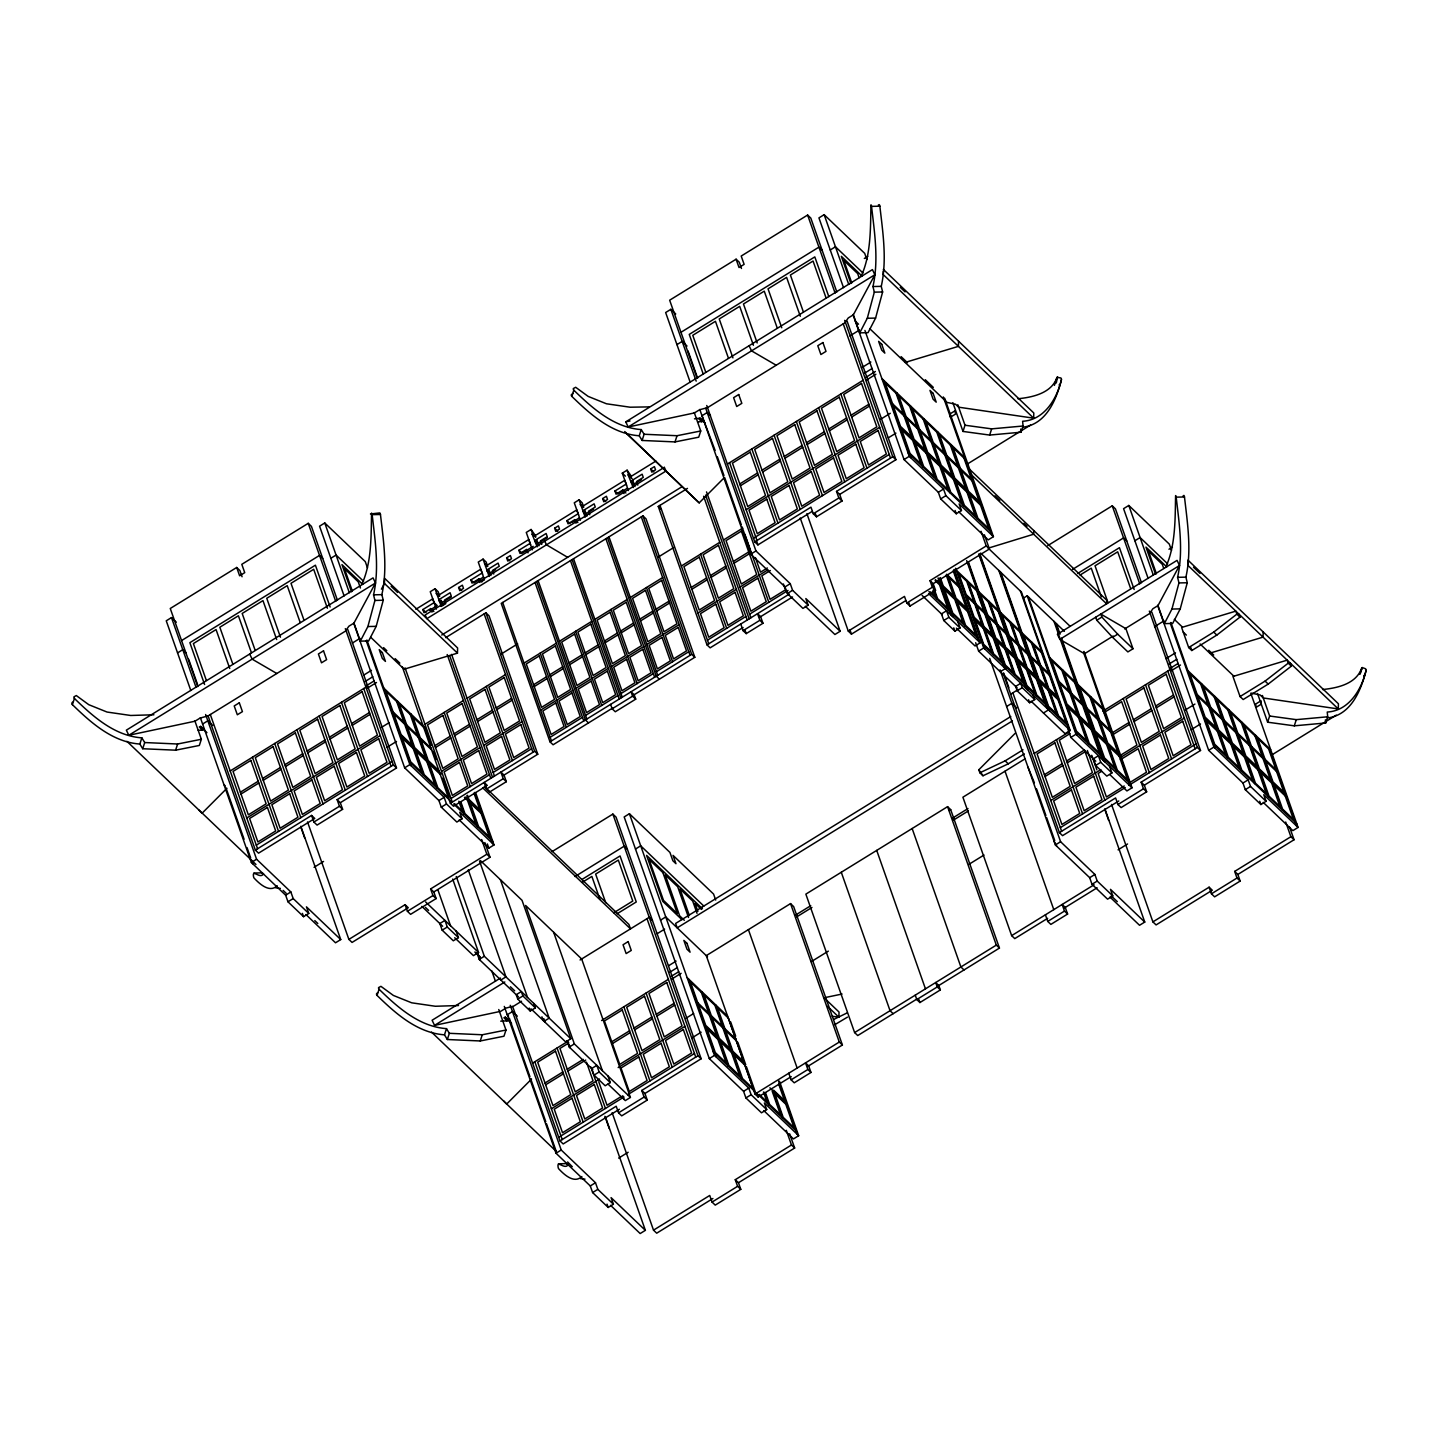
<?xml version="1.0" encoding="UTF-8"?>
<svg xmlns="http://www.w3.org/2000/svg" width="1438" height="1438" viewBox="0 0 1438 1438"><rect width="100%" height="100%" fill="white"/><g stroke="black" fill="none" stroke-linecap="round" stroke-linejoin="round"><path stroke-width="1.5" d="M1033.742 530.532L1033.67 534.217L988.23 548.166L1069.944 626.141M381.394 589.185L384.467 583.469L384.593 578.292L457.608 647.963L457.464 653.14L404.168 669.209L370.878 637.429M832.278 1016.253L838.893 1017.223L839.037 1012.046L824.423 998.116M883.274 271.099L883.184 274.55L1033.652 418.17L1033.796 412.994L883.309 269.373M958.553 341.183L958.427 346.36L905.131 362.43M1263.193 631.947L1263.049 637.124L1209.771 653.194M1338.293 708.952L1338.419 703.775L1187.95 560.137L1187.824 565.314L1338.293 708.952L1263.283 697.969L1260.173 694.985L1251.653 693.17M370.465 513.977L379.866 512.917A3.128 1.061 88.8 0 1 380.459 514.48C383.497 540.94 387.775 568.28 381.861 594.649L383.245 600.239L376.199 626.357L368.631 640.953L360.327 641.132L367.894 626.537L374.923 600.437L373.556 594.829C379.47 568.459 375.192 541.119 372.154 514.66A3.128 1.061 88.8 0 0 371.561 513.096C371.04 534.612 371.903 562.348 361.891 584.205M878.33 205.005L879.265 204.645A3.128 1.061 88.8 0 1 879.858 206.191C882.878 232.668 887.174 259.99 881.26 286.36L882.626 291.968L875.598 318.086L868.031 332.681L859.726 332.861L867.294 318.265L874.322 292.148L872.956 286.539C878.852 260.17 874.574 232.848 871.536 206.371A3.128 1.061 88.8 0 0 870.961 204.825C870.421 226.341 871.302 254.077 861.29 275.916M1182.809 496.29L1183.905 495.409A3.128 1.061 88.8 0 1 1184.481 496.973C1187.518 523.432 1191.796 550.772 1185.901 577.141L1187.267 582.75L1180.239 608.867L1172.671 623.445L1164.349 623.625L1171.934 609.047L1178.962 582.929L1177.596 577.321C1183.492 550.952 1179.214 523.612 1176.176 497.153A3.128 1.061 88.8 0 0 1175.601 495.589C1175.062 517.105 1175.925 544.84 1165.912 566.698M1054.414 385.366L1057.002 377.403L1060.831 377.942A3.128 2.121 18 0 1 1061.46 379.542C1056.445 399.351 1046.666 423.689 1023.694 427.086M1061.46 379.542C1057.02 398.65 1044.348 420.076 1022.616 421.28L1023.065 426.008L1021.052 432.209L989.65 435.067L962.993 431.436L952.873 402.712M1359.629 674.368L1362.253 667.574L1365.471 668.724A3.128 2.121 18 0 1 1366.1 670.324C1361.085 690.114 1351.289 714.47 1328.317 717.868M1366.1 670.324C1361.66 689.431 1348.988 710.857 1327.238 712.044L1327.705 716.789L1325.692 722.972L1294.29 725.831L1267.633 722.2L1257.513 693.476M1057.002 377.403C1051.573 393.221 1032.646 397.301 1017.924 398.757M1361.642 668.167C1356.196 683.985 1337.286 688.065 1322.565 689.539M194.849 720.798L201.356 739.276L199.343 745.459L175.616 750.187L142.704 748.731L139.846 744.039C112.703 742.134 90.989 722.757 72.403 704.638L74.416 698.437A3.128 2.121 18 0 1 73.931 696.837L76.304 695.561L88.779 704.692L107.041 712.044L130.714 715.477L153.902 714.776M139.846 744.039L141.859 737.856C114.698 735.95 93.003 716.573 74.416 698.437M142.704 748.731L144.717 742.547L141.859 737.856M175.616 750.187L177.629 744.003L201.356 739.276M498.752 1009.53L505.978 1030.039L503.965 1036.223L480.256 1040.968L447.344 1039.512L444.486 1034.821C417.326 1032.915 395.612 1013.52 377.044 995.402L379.057 989.218A3.128 2.121 18 0 1 378.553 987.6L380.926 986.342L393.401 995.456L411.681 1002.807L435.355 1006.258L458.524 1005.539M694.248 412.526L700.737 430.987L698.724 437.188L675.015 441.915L642.103 440.459L639.245 435.768C612.085 433.863 590.389 414.486 571.803 396.349L573.816 390.165A3.128 2.121 18 0 1 573.313 388.548L575.685 387.289L588.16 396.403L606.441 403.772L630.114 407.206L649.095 406.9M444.486 1034.821L446.499 1028.637C419.339 1026.714 397.625 1007.337 379.057 989.218M639.245 435.768L641.258 429.585C614.098 427.661 592.384 408.284 573.816 390.165M447.344 1039.512L449.339 1033.311L446.499 1028.637M642.103 440.459L644.098 434.258L641.258 429.585M480.256 1040.968L482.269 1034.767L505.978 1030.039M675.015 441.915L677.028 435.714L700.737 430.987M962.993 431.436L965.006 425.235L957.78 404.725M989.65 435.067L991.663 428.866L1023.065 426.008M1057.613 376.81L1056.265 382.957M1267.633 722.2L1269.646 716.016L1262.42 695.489M1294.29 725.831L1296.303 719.647L1327.705 716.789M1360.24 673.757L1362.253 667.574M263.531 873.801C260.314 879.607 252.099 868.714 253.483 876.317A3.128 1.061 88.8 0 0 254.023 877.989C259.397 883.777 269.517 893.232 277.21 885.754M261.86 873.351L263.352 873.693M568.154 1164.582C564.936 1170.388 556.74 1159.477 558.106 1167.099A3.128 1.061 88.8 0 0 558.663 1168.752C564.038 1174.558 574.157 1184.013 581.851 1176.536M375.48 583.001L353.964 623.085L348.859 626.231L345.462 631.12L208.15 715.89L200.098 718.065L194.993 721.211L128.809 735.267L126.346 730.162L373.035 577.878L375.48 583.001L128.809 735.267M874.879 274.73L853.363 314.814L848.258 317.96L844.861 322.849L707.55 407.619L699.497 409.794L694.392 412.94L628.19 426.996L625.746 421.873L872.417 269.607L874.879 274.73L628.19 426.996M1113.174 636.045L1084.504 653.751L1059.842 639.371L1057.379 634.248L1177.057 560.371L1179.502 565.494L1158.003 605.578L1152.881 608.741L1149.501 613.613L1124.642 628.963M72.475 702.157L71.918 703.02A3.128 2.121 18 0 0 72.403 704.638M226.916 788.294L202.021 813.279L198.947 810.079M626.177 433.198L699.192 502.869L724.069 477.883M531.557 1079.075L506.661 1104.06L503.588 1100.861M1024.359 753.889L1008.272 763.83L982.999 775.765L979.871 772.781L978.829 769.779L1015.21 733.254M847.485 1017.115L834.777 1024.701M1188.687 647.549L1213.726 632.091L1236.878 614.134L1235.817 611.132L1181.623 627.471L1188.687 647.549L1191.814 650.515L1216.836 635.075L1239.987 617.118L1238.927 614.116M1240.059 696.567L1265.081 681.109L1288.232 663.152L1287.172 660.15L1232.977 676.489L1240.059 696.567L1243.169 699.533L1268.208 684.093L1291.36 666.136L1290.299 663.134M847.18 1012.891L833.914 1019.344M242.069 576.764L239.876 570.509L236.695 567.471L170.259 608.49L197.779 686.591M337.445 600.275L311.417 526.362L308.235 523.324L241.8 564.325L244.73 572.648L239.625 575.793L236.695 567.471M741.469 268.475L739.276 262.237L736.094 259.2L669.659 300.2L697.16 378.32M836.844 292.004L810.798 218.073L807.617 215.035L741.199 256.054L744.129 264.358L739.024 267.522L736.094 259.2M176.335 622.223L171.482 617.585L166.251 620.803L190.823 690.546M367.481 567.884L365.288 561.629L324.772 522.965L319.56 526.182L344.113 595.925M675.734 313.951L670.863 309.314L665.65 312.531L690.204 382.274M866.88 259.595L864.687 253.358L824.154 214.675L818.941 217.893L843.513 287.636M181.565 640.575L319.524 555.41L322.705 558.447M680.965 332.304L818.923 247.138L822.105 250.158M177.557 652.906L182.77 649.67L186.005 652.762M330.848 558.268L336.079 555.05L363.58 581.312M676.956 344.617L682.169 341.399L687.022 346.037M830.247 249.996L835.46 246.761L862.98 273.04M864.328 258.481L867.797 256.324M202.596 724.015L207.827 720.798L212.68 725.435M435.049 588.753L436.595 593.157L439.704 596.141L438.159 591.719L435.049 588.753L430.25 591.719L436.361 609.101M483.06 559.112L484.606 563.516L487.716 566.5L486.17 562.078L483.06 559.112L478.261 562.078L484.372 579.46M535.224 535.385L531.071 529.472L526.272 532.437L532.384 549.819M579.083 499.831L580.628 504.253L583.738 507.219L582.192 502.797L579.083 499.831L574.283 502.797L580.395 520.179M628.406 490.538L622.294 473.156L627.094 470.19L631.246 476.104M352.4 643.038L359.985 638.346M849.894 335.935L859.385 330.075M441.16 606.135L436.595 593.157M484.606 563.516L489.172 576.494M532.132 534.181L535.727 536.859L532.132 534.181L537.183 546.853M585.194 517.213L580.628 504.235M633.205 487.572L628.154 474.899L631.282 477.883M415.852 609.263L432.748 598.837L434.528 603.78M437.547 595.871L480.759 569.196L482.539 574.139M485.559 566.23L528.771 539.556L530.55 544.499M533.57 536.59L576.782 509.915L578.561 514.858M581.581 506.949L624.793 480.274L626.573 485.235M629.592 477.326L655.908 461.077M433.863 611.563L430.735 608.58L423.994 612.75L422.88 609.55L434.096 602.63L437.206 605.614L429.728 610.215M458.614 587.495L462.371 585.176L463.503 588.358L459.747 590.676L458.614 587.495L461.742 590.461M481.874 581.923L478.746 578.957L472.006 583.109L470.891 579.909L482.107 572.989M506.625 557.854L510.382 555.535L511.515 558.735L507.758 561.054L506.625 557.854L509.753 560.82M528.016 552.857L526.757 549.316L520.017 553.468L518.902 550.269L530.119 543.348M554.637 528.213L558.393 525.895L559.526 529.094L555.769 531.413L554.637 528.213L557.764 531.179M577.896 522.641L574.769 519.675L568.028 523.827L566.914 520.646L578.13 513.726M602.648 498.573L606.405 496.254L607.537 499.453L603.78 501.772L602.648 498.573L605.775 501.556M625.907 493L622.78 490.034L616.057 494.187L614.925 491.005L626.141 484.085M650.659 468.932L654.416 466.613L655.548 469.813L651.791 472.131L650.659 468.932L653.787 471.916M451.352 596.878L442.005 602.648L438.896 599.664L450.094 592.744L451.226 595.943L444.486 600.095L445.744 603.654L441.268 606.423M483.348 577.123L474.001 582.893L470.891 579.909M495.625 569.538L490.016 573.007L486.907 570.023L498.105 563.103L499.238 566.302L492.497 570.455L493.755 574.014M533.228 546.332L522.012 553.253L518.902 550.269M547.375 537.596L538.028 543.366L534.918 540.4L546.116 533.48L547.249 536.662L540.508 540.832L541.766 544.373M571.893 522.461L579.37 517.842M593.517 509.124L586.039 513.726L582.929 510.76L594.128 503.839L595.26 507.021L588.519 511.191L589.778 514.75M627.381 488.201L618.034 493.971L614.925 491.005M641.528 479.483L634.05 484.085L630.94 481.119L642.139 474.198L643.271 477.398L636.531 481.55L637.789 485.109M481.496 581.581L484.48 579.748M363.904 674.997L371.471 670.324M861.416 367.894L870.853 362.052M365.18 681.45L372.784 676.759M864.562 373.161L872.183 368.47M441.736 635.021L682.061 486.673M366.456 685.656L374.06 680.965M865.856 377.385L875.365 371.507M445.69 637.645L485.9 612.822L489.01 615.806L537.758 754.249L502.958 775.729M633.277 695.291L694.806 657.31L646.039 518.866L642.93 515.883L501.233 603.367L549.981 741.81L553.091 744.776L612.768 707.945M743.104 627.489L710.138 647.837L707.011 644.871L658.262 506.428L687.472 488.399M230.188 770.966L365.935 687.166M727.358 464.061L863.106 380.261M367.193 688.263L376.486 682.529M866.557 379.992L875.868 374.257M240.38 792.212L258.193 781.211M262.633 778.479L280.446 767.479M284.886 764.746L302.699 753.746M307.139 750.996L324.952 740.013M329.392 737.263L347.205 726.262M351.645 723.53L369.458 712.529M739.761 483.941L757.574 472.94M762.014 470.19L779.827 459.207M784.267 456.457L802.08 445.456M806.52 442.724L824.334 431.724M828.773 428.991L846.605 417.991M851.044 415.24L868.858 404.258M241.009 794.028L258.822 783.027M263.262 780.295L281.075 769.294M285.515 766.544L303.328 755.543M307.768 752.811L325.581 741.81M330.021 739.078L347.834 728.077M352.274 725.327L370.087 714.344M740.408 485.738L758.221 474.756M762.661 472.006L780.475 461.005M784.914 458.273L802.728 447.272M807.167 444.54L824.981 433.539M829.42 430.789L847.234 419.806M851.673 417.056L869.487 406.055M381.376 727.448L388.979 722.757M880.775 419.177L890.284 413.299M500.514 654.452L517.644 643.865M658.568 556.883L673.811 547.465M246.743 818.006L380.279 735.591M746.142 509.735L879.679 427.302M387.056 747.275L396.511 741.451M888.342 437.835L895.91 433.162M452.305 802.098L424.965 724.285L463.396 700.54M467.098 698.275L505.529 674.548M524.025 663.116L556.362 643.163L535.044 582.498M559.454 641.258L591.791 621.306L570.473 560.622M594.883 619.383L627.202 599.43L605.883 538.747M630.311 597.507L662.63 577.555L641.312 516.889M681.342 566.015L719.773 542.288L703.613 496.254M723.476 540.005L742.691 528.141M256.306 845.149L392.053 761.349M753.476 538.243L889.223 454.444M255.371 850.128L311.579 815.436L314.76 818.474L258.552 853.165L255.371 850.128L208.079 715.89M337.121 799.672L393.329 764.962L396.511 768L340.303 802.71L337.121 799.672L339.44 806.269L342.621 809.306L317.079 825.088L313.897 822.051L311.579 815.436M706.741 405.498L754.752 541.856L810.96 507.165L813.297 513.761L816.478 516.799L842.021 501.035L839.702 494.42L836.521 491.383L892.728 456.691L895.91 459.729L839.702 494.42M754.752 541.856L757.934 544.894L812.272 511.353M434.833 745.711L450.22 736.202M454.066 733.847L469.453 724.339M476.967 719.701L492.353 710.21M496.2 707.838L511.586 698.347M533.606 684.74L546.548 676.759M549.765 674.764L562.707 666.783M569.035 662.864L581.977 654.883M585.194 652.888L598.136 644.907M604.463 641.006L617.405 633.008M620.623 631.03L633.565 623.031M639.892 619.131L652.816 611.15M656.052 609.155L668.994 601.174M691.229 587.441L706.615 577.95M710.444 575.577L725.831 566.087M733.344 561.431L748.731 551.94M313.897 822.051L339.44 806.269M813.297 513.761L838.839 497.997L842.021 501.035M435.48 747.526L450.867 738.018M454.696 735.645L470.082 726.154M477.614 721.516L493 712.008M496.829 709.653L512.216 700.144M534.235 686.555L547.177 678.556M550.412 676.579L563.337 668.58M569.664 664.68L582.606 656.699M585.841 654.703L598.765 646.723M605.092 642.804L618.034 634.823M621.252 632.828L634.194 624.847M640.521 620.946L653.463 612.947M656.681 610.97L669.623 602.971M691.858 589.256L707.244 579.748M711.073 577.393L726.46 567.884M733.991 563.247L749.378 553.756M251.362 862.458L256.575 859.241L290.853 891.955L293.19 898.57L308.775 913.454L303.562 916.671L287.977 901.788L285.641 895.191L251.362 862.458L200.385 717.742M404.653 767.82L409.866 764.603L444.162 797.335L446.481 803.95L462.065 818.815L456.853 822.051L441.268 807.167L438.932 800.553L404.653 767.82L353.694 623.103M750.744 554.169L755.957 550.952L790.253 583.684L792.59 590.299L808.174 605.182L802.943 608.4L787.359 593.517L785.04 586.902L750.744 554.169L699.785 409.453M904.053 459.549L909.265 456.331L943.544 489.046L945.88 495.661L961.465 510.544L956.252 513.761L940.668 498.896L938.331 492.281L904.053 459.549L853.076 314.832M767.371 567.974L760.54 572.18L755.399 557.62M441.52 771.307L479.968 747.58M483.653 745.315L522.102 721.57M540.598 710.156L572.917 690.204M576.027 688.299L608.346 668.328M611.456 666.423L643.775 646.471M646.866 644.548L679.203 624.595M697.897 613.055L736.346 589.328M740.031 587.046L767.982 569.79M770.355 570.526L761.816 575.811L770.085 599.322L785.472 589.832L783.404 583.954M314.059 867.33L323.568 861.452M967.846 463.737L1030.543 425.055M285.641 895.191L290.853 891.955M438.932 800.553L444.162 797.335M785.04 586.902L790.253 583.684M938.331 492.281L943.544 489.046M451.083 798.45L489.531 774.723M494.438 776.089L493.216 772.44L531.647 748.713M550.143 737.299L582.48 717.346L556.362 643.163M585.572 715.423L617.909 695.471L591.791 621.306M621 693.565L653.337 673.595L627.202 599.43M656.429 671.69L688.748 651.738L662.63 577.555M707.46 640.18L745.909 616.453L719.773 542.288M749.593 614.188L788.024 590.443M287.977 901.788L293.19 898.57M441.268 807.167L446.481 803.95M787.359 593.517L792.59 590.299M940.668 498.896L945.88 495.661M402.37 666.944L450.382 803.285L534.648 751.265L537.758 754.249M549.981 741.81L691.678 654.326L694.806 657.31M707.011 644.871L789.354 594.038M486.475 785.903L453.509 806.251L450.382 803.285M759.588 617.315L792.554 596.968M612.157 708.79L632.594 696.172L635.722 699.138L615.284 711.756L612.157 708.79L610.611 704.386M486.475 789.067L503.228 778.713L506.338 781.697L489.585 792.032L486.475 789.067L484.139 782.452L487.266 785.418M743.087 630.653L759.857 620.299L762.967 623.283L746.214 633.619L743.087 630.653L740.768 624.038M300.848 826.293L340.734 939.571L335.521 942.789L305.935 914.55M459.207 819.894L488.812 848.15L494.025 844.933L475.583 792.572M800.229 518.022L840.134 631.282L834.903 634.5L805.334 606.279M944.676 398.218L993.424 536.662L988.212 539.879L958.589 511.622M348.877 939.391L405.085 904.7L408.266 907.738L352.058 942.429L348.877 939.391L307.516 821.925M430.627 888.918L486.835 854.226L490.016 857.264L433.809 891.955L430.627 888.918L432.964 895.532L436.145 898.57L410.585 914.334L407.403 911.297L405.085 904.7M806.898 513.654L848.276 631.102L904.484 596.411L906.803 603.025L909.984 606.063L935.545 590.299L933.208 583.684L930.027 580.646L986.234 545.937L989.416 548.974L933.208 583.684M848.276 631.102L851.458 634.14L905.796 600.599M407.403 911.297L432.964 895.532M906.803 603.025L932.345 587.261L935.545 590.299M552.138 851.584L612.876 814.088L616.057 817.126L701.151 1058.781L644.943 1093.473L641.761 1090.435L697.969 1055.744L701.151 1058.781M1047.727 545.649L1112.257 505.816L1115.439 508.854L1141.484 582.767M715.693 900.08L713.572 894.059L673.038 855.376L675.968 863.699L672.858 860.733L669.928 852.41L629.413 813.728L624.182 816.946L709.294 1058.602L743.572 1091.334L745.909 1097.931L761.493 1112.814L766.706 1109.597L764.369 1102.982L798.665 1135.714L793.452 1138.932L763.83 1110.657M1171.521 550.377L1169.328 544.139L1128.794 505.457L1123.581 508.675L1148.135 578.418M442.167 930.152L447.272 927.007L458.434 937.648L453.312 940.794L442.167 930.152L439.83 923.538L444.953 920.392L447.272 927.007M943.777 620.515L948.882 617.351L960.045 627.993L954.922 631.156L943.777 620.515L941.459 613.9L946.564 610.737L948.882 617.351M1023.802 597.92L1027.217 595.817L1064.408 631.318M575.038 876.515L624.164 846.191L627.345 849.211M1072.532 569.412L1123.563 537.902L1126.745 540.94M582.013 879.445L620.048 855.952L636.261 901.968L617.226 913.705M1077.601 573.51L1119.447 547.68L1134.169 589.508M635.488 849.049L640.701 845.814L703.829 906.066M1134.888 540.76L1140.1 537.542L1167.62 563.804M582.57 882.159L591.863 876.425L599.79 898.966M1080.082 575.038L1091.244 568.136L1101.346 596.824M452.7 879.067L478.566 952.477L473.444 955.623L454.696 937.72M954.311 569.412L980.177 642.822L975.054 645.986L956.378 628.136M477.021 953.106L479.231 959.398L484.336 956.252L570.796 1038.757L565.673 1041.921L531.035 1008.847M975.665 642.732L978.631 651.126L983.736 647.981L1070.178 730.486L1065.073 733.632L1031.118 701.223M1168.968 549.244L1172.437 547.105M500.478 978.038L432.101 1020.243L434.546 1025.366L500.748 1011.309L505.852 1008.146L513.905 1005.989L521.545 1001.261M500.837 980.033L505.96 976.869L468.285 869.9M1000.237 671.762L1005.342 668.598L967.684 561.629M613.846 912.735L632.756 901.069L618.322 860.086L595.638 874.088L605.74 902.776M434.546 1025.366L504.828 981.974M1059.842 639.371L1179.502 565.494M1096.763 620.227L1101.885 617.082L1100.825 614.08L1125.918 628.676L1132.982 648.754L1127.877 651.917L1112.599 637.34L1096.763 620.227L1095.72 617.226M580.071 959.973L649.221 917.3L652.403 920.338M1010.644 694.195L1018.194 689.521M517.77 999.122L522.893 995.959L535.349 1007.858L530.245 1011.022L517.77 999.122L516.224 994.701L521.329 991.555L522.893 995.959M1017.169 690.833L1022.274 687.688L1034.749 699.587L1029.644 702.733L1017.169 690.833L1015.623 686.429L1020.728 683.284L1022.274 687.688M1112.599 637.34L1117.703 634.176L1132.982 648.754M660.527 920.158L665.758 916.941L707.55 956.845M1006.636 706.507L1011.849 703.29L1016.702 707.927M657.04 933.801L664.626 929.128M1154.534 626.698L1164.025 620.839M1010.788 716.537L675.626 923.43L677.172 927.852L1012.352 720.941M544.067 1021.286L549.172 1018.14L500.424 879.697M1043.467 713.014L1048.572 709.851L999.823 571.407M668.544 965.779L676.094 961.105M1166.038 658.658L1175.493 652.834M979.871 772.781L1005.144 760.846L1023.029 749.809M669.82 972.214L677.424 967.522M1169.202 663.943L1176.823 659.251M671.097 976.438L678.7 971.729M1170.478 668.149L1178.099 663.457M807.689 1066.457L842.398 1045.013L793.65 906.587L790.541 903.603L706.274 955.623L755.022 1094.066L758.15 1097.032L791.224 1076.613M937.81 986.126L999.446 948.073L950.68 809.63L947.57 806.664L805.855 894.13L854.621 1032.574L857.731 1035.558L917.624 998.583M1025.168 758.761L962.903 797.209L1011.651 935.635L1014.761 938.619L1047.655 918.325M532.599 1063.113L568.208 1041.13M601.587 1020.531L668.346 979.314M1034.21 753.458L1069.459 731.708M1102.838 711.109L1169.957 669.677M671.798 979.044L681.109 973.31M1171.233 670.755L1180.508 665.021M568.837 1042.945L559.939 1048.446L575.218 1091.873L593.049 1080.873L586.452 1062.143M1070.016 733.578L1059.339 740.175L1074.617 783.584L1092.431 772.583L1084.468 749.971L1066.654 760.972M1103.845 712.691L1121.658 701.69L1136.937 745.118L1119.124 756.118M949.242 810.529L950.68 809.63M567.021 1040.77L569.25 1047.062L574.355 1043.916L630.419 1097.428L625.314 1100.591L608.04 1084.09M1067.895 729.03L1070.861 737.406L1075.966 734.261L1132.048 787.79L1126.925 790.936L1109.794 774.579M795.538 915.089L810.762 905.688M952.729 817.988L967.99 808.569M796.706 916.869L811.967 907.45M953.106 820.325L968.367 810.906M545.002 1082.994L562.815 1071.993M567.255 1069.243L583.289 1059.357M611.779 1041.777L629.592 1030.776M634.032 1028.044L651.845 1017.043M656.285 1014.293L674.098 1003.311M1044.401 774.705L1062.215 763.704M1112.94 732.391L1128.974 722.505M1133.414 719.755L1151.227 708.754M1155.667 706.022L1173.48 695.021M545.649 1084.791L563.462 1073.809M567.902 1071.058L585.715 1060.058M612.408 1043.593L630.221 1032.592M634.661 1029.842L652.475 1018.841M656.914 1016.109L674.728 1005.108M1045.031 776.52L1062.862 765.519M1067.302 762.787L1085.115 751.786M1111.808 735.303L1129.621 724.303M1134.061 721.57L1151.874 710.57M1156.314 707.838L1174.127 696.837M686.016 1018.23L693.619 1013.538M1185.415 709.941L1194.924 704.081M594.038 1075.121L599.143 1071.957L610.287 1082.598L605.182 1085.762L594.038 1075.121L591.701 1068.506L596.824 1065.342L599.143 1071.957M1095.648 765.465L1100.753 762.32L1111.916 772.961L1106.793 776.107L1095.648 765.465L1093.311 758.851L1098.434 755.705L1100.753 762.32M551.383 1108.788L599.61 1079.021M618.16 1067.571L684.919 1026.355M1050.783 800.499L1100.861 769.6M1121.263 756.999L1184.301 718.083M1101.706 771.271L1098.147 773.464L1106.433 796.994L1124.246 785.993M1120.4 759.731L1138.213 748.731L1146.499 772.242L1128.686 783.243M811.248 961.663L828.342 951.129M968.817 864.4L984.005 855.035M691.696 1038.056L701.151 1032.214M1191.095 729.785L1200.532 723.943M621.288 1096.475L607.034 1105.265L598.747 1081.753M558.717 1137.296L624.002 1096.996M627.705 1094.713L694.464 1053.497M1060.345 827.641L1125.253 787.575M1128.956 785.274L1196.092 743.841M512.719 1006.654L559.993 1140.909L616.201 1106.217L618.538 1112.814L621.719 1115.852L647.262 1100.088L644.943 1093.473M1003.275 673.272L1059.393 832.62L1115.6 797.928L1117.937 804.543L1121.119 807.581L1146.661 791.817L1144.324 785.202L1141.143 782.164L1197.351 747.454L1200.532 750.492L1144.324 785.202M619.383 1109.255L563.175 1143.947L559.993 1140.909M1118.782 800.966L1062.574 835.658L1059.393 832.62M618.538 1112.814L644.08 1097.05L647.262 1100.088M1117.937 804.543L1143.48 788.779L1146.661 791.817M556.003 1153.222L561.215 1150.005L595.494 1182.737L597.831 1189.352L613.415 1204.235L608.202 1207.453L592.618 1192.569L590.281 1185.955L556.003 1153.222L504.289 1006.42M709.294 1058.602L714.506 1055.384L748.785 1088.099L751.121 1094.713L766.706 1109.597M1055.384 844.951L1060.597 841.733L1094.893 874.466L1097.212 881.063L1112.796 895.946L1107.584 899.163L1091.999 884.298L1089.68 877.683L1055.384 844.951L989.686 658.406M1208.675 750.312L1213.906 747.095L1248.184 779.827L1250.521 786.442L1266.105 801.326L1260.892 804.543L1245.29 789.66L1242.971 783.045L1208.675 750.312L1157.716 605.614M618.664 1158.111L628.154 1152.251M1118.063 849.84L1127.554 843.98M1271.767 754.968L1336.279 715.135M590.281 1185.955L595.494 1182.737M743.572 1091.334L748.785 1088.099M1089.68 877.683L1094.893 874.466M1242.971 783.045L1248.184 779.827M592.618 1192.569L597.831 1189.352M745.909 1097.931L751.121 1094.713M1091.999 884.298L1097.212 881.063M1245.29 789.66L1250.521 786.442M755.022 1094.066L839.289 1042.047L842.398 1045.013M854.621 1032.574L996.318 945.108L999.446 948.073M1011.651 935.635L1094.084 884.765M1064.12 908.151L1097.104 887.785M916.797 999.554L937.234 986.935L940.362 989.919L919.925 1002.538L916.797 999.554L915.251 995.15M791.116 1079.83L807.868 1069.495L810.978 1072.46L794.225 1082.814L791.116 1079.83L788.779 1073.215M1047.727 921.416L1064.48 911.081L1067.607 914.047L1050.854 924.4L1047.727 921.416L1045.408 914.802M605.488 1117.074L645.374 1230.335L640.162 1233.552L610.575 1205.332M1104.869 808.785L1144.756 922.064L1139.543 925.281L1109.974 897.042M1250.772 693.17L1298.065 827.425L1292.852 830.643L1263.229 802.386M612.139 1112.706L653.517 1230.155L709.725 1195.463L712.044 1202.078L715.225 1205.116L740.786 1189.352L738.449 1182.737L735.267 1179.699L791.475 1144.99L794.657 1148.027L738.449 1182.737M1152.899 921.884L1209.106 887.192L1212.288 890.23L1156.08 924.922L1152.899 921.884L1111.538 804.417M1234.667 871.41L1290.875 836.718L1294.056 839.756L1237.848 874.448L1234.667 871.41L1236.986 878.025L1240.167 881.063L1214.625 896.845L1211.443 893.807L1209.106 887.192M712.906 1198.501L656.699 1233.193L653.517 1230.155M712.044 1202.078L737.604 1186.314L740.786 1189.352M1211.443 893.807L1236.986 878.025M377.619 992.669L376.54 993.802A3.128 2.121 18 0 0 377.044 995.402M694.5 418.835L700.018 418.116L704.782 422.664M697.592 422.017L703.092 421.316L700.018 418.116M200.619 726.388L199.289 726.945L202.363 730.144L203.693 729.587L200.619 726.388L206.928 732.661M505.259 1017.169L503.929 1017.727L507.003 1020.908L508.333 1020.351L505.259 1017.169L511.551 1023.443M842.075 994.035L825.16 997.559M572.989 393.473L571.299 394.749A3.128 2.121 18 0 0 571.803 396.349M625.746 421.873L630.006 420.974M566.68 1163.63L567.974 1164.474M280.374 888.378L275.737 887.839M584.996 1179.142L580.377 1178.603M198.192 730.306L202.363 730.144M500.73 1021.16L507.003 1020.908M871.536 206.371L879.858 206.191M872.956 286.539L881.26 286.36M874.322 292.148L882.626 291.968M867.294 318.265L875.598 318.086M372.154 514.66L380.459 514.48M1176.176 497.153L1184.481 496.973M373.556 594.829L381.861 594.649M1177.596 577.321L1185.901 577.141M374.923 600.437L383.245 600.239M1178.962 582.929L1187.267 582.75M367.894 626.537L376.199 626.357M1171.934 609.047L1180.239 608.867M253.735 873.046L262.435 872.83M558.357 1163.809L567.075 1163.612M644.098 434.258L677.028 435.714M144.717 742.547L177.629 744.003M449.339 1033.311L482.269 1034.767M965.006 425.235L991.663 428.866M1269.646 716.016L1296.303 719.647M1033.652 418.17L958.643 407.188L955.533 404.222L947.013 402.406L869.684 328.601M776.214 365.234L751.535 350.854L749.09 345.749M276.815 673.505L252.135 659.143L249.691 654.02M567.615 557.315L546.476 544.822L544.732 541.173M900.224 287.276L905.077 291.914M1193.504 567.219L1199.993 573.403M1236.878 614.134L1239.987 617.118M1288.232 663.152L1291.36 666.136M862.081 276.132L841.338 256.324L850.919 283.52M1166.721 566.896L1145.978 547.105L1155.559 574.283M1213.726 632.091L1216.836 635.075M1265.081 681.109L1268.208 684.093M901.105 356.624L907.45 362.682M925.245 379.686L933.334 387.397M1208.711 650.246L1213.708 655.009M1174.325 619.365L1182.378 627.058M1200.101 643.972L1233.93 676.255M1183.258 632.109L1186.368 635.093M855.286 321.105L858.522 324.197M881.871 378.536L964.664 457.572M1187.86 670.593L1270.671 749.647M968.906 468.626L1106.703 600.167L1106.631 603.852L970.452 473.875M995.024 495.822L999.823 500.406M1023.802 523.288L1027.002 526.344M892.531 403.736L903.406 414.108M906.12 416.696L916.977 427.068M919.691 429.656L930.548 440.028M933.262 442.616L944.137 452.988M946.833 455.558L957.708 465.93M960.422 468.518L971.279 478.89M1197.171 694.5L1208.046 704.89M1210.742 707.46L1221.617 717.832M1224.331 720.42L1235.188 730.792M1237.902 733.38L1248.777 743.752M1251.473 746.34L1262.348 756.712M1265.045 759.3L1275.919 769.672M893.178 405.552L904.035 415.924M906.749 418.494L917.624 428.866M920.32 431.454L931.195 441.826M933.909 444.414L944.766 454.785M947.48 457.374L958.337 467.745M961.051 470.334L971.926 480.705M1197.818 696.316L1208.675 706.687M1211.389 709.276L1222.246 719.647M1224.96 722.236L1235.835 732.607M1238.531 735.195L1249.406 745.567M1252.121 748.155L1262.977 758.527M1265.692 761.097L1276.549 771.487M899.793 426.87L981.237 504.612M1204.415 717.634L1285.878 795.376M907.989 452.7L990.8 531.754M1213.978 744.776L1296.788 823.812M993.424 536.662L959.128 503.929L961.465 510.544M1298.065 827.425L1263.768 794.711L1266.105 801.326M980.608 553.073L1021.429 592.043L1070.178 730.486M1049.722 657.561L1075.3 681.971L1102.73 759.803M1077.763 684.326L1103.341 708.736L1130.771 786.568M1004.371 667.663L976.941 589.85L957.223 571.03L984.617 648.808M978.829 591.647L998.547 610.467L1025.977 688.281M1000.453 612.282L1020.171 631.102L1047.583 708.916M1022.059 632.9L1041.777 651.72L1069.189 729.533M958.319 585.338L948.073 575.559L956.036 598.172L966.282 607.95L953.196 570.778M1058.961 681.396L1069.189 691.175M1071.741 693.601L1081.987 703.38M1087.002 708.161L1097.23 717.922M1099.782 720.366L1110.028 730.144M948.721 577.375L958.948 587.153M1059.59 683.194L1069.836 692.972M1072.389 695.417L1082.616 705.177M1087.631 709.959L1097.877 719.737M1100.43 722.182L1110.657 731.942M966.174 594.577L974.065 602.109M976.025 603.996L983.934 611.527M987.78 615.194L995.671 622.744M997.648 624.613L1005.539 632.145M1009.386 635.83L1017.295 643.361M1019.254 645.249L1027.145 652.78M1031.01 656.465L1038.901 663.996M1040.86 665.866L1048.751 673.397M966.803 596.393L974.694 603.924M976.672 605.793L984.563 613.325M988.427 617.01L996.318 624.541M998.278 626.429L1006.169 633.96M1010.033 637.645L1017.924 645.177M1019.884 647.046L1027.775 654.578M1031.639 658.262L1039.53 665.794M1041.507 667.681L1049.398 675.213M935.365 579.64L940.164 584.223M942.609 586.56L968.205 610.97M1066.277 704.602L1091.873 729.012M1094.318 731.367L1119.896 755.777M935.131 580.61L939.517 584.799L947.804 608.328L937.558 598.55L932.723 584.835M973.796 618.052L993.514 636.89M995.402 638.688L1015.12 657.508M1017.008 659.323L1036.726 678.143M1038.613 679.94L1058.332 698.76M930.62 591.935L935.006 596.123L932.938 590.227M928.93 591.503L949.709 611.348M939.733 578.382L952.172 613.702L977.75 638.113M1075.84 731.726L1101.418 756.154M1103.881 758.491L1129.459 782.919M983.34 645.195L1003.059 664.014M1004.964 665.83L1024.683 684.65M1026.57 686.447L1046.289 705.267M1048.176 707.083L1067.895 725.902M928.571 593.57L980.177 642.822M922.1 595.422L942.357 614.763M1070.861 737.406L1095.774 761.205M978.631 651.126L1017.223 687.957M710.444 415.6L707.208 412.508L701.996 415.744L715.135 450.489M1027.99 767.155L1034.389 782.775M1005.144 760.846L1008.272 763.83M840.134 631.282L805.837 598.567L808.174 605.182M1144.756 922.064L1110.478 889.331L1112.796 895.946M624.721 431.544L699.192 502.869M1054.108 841.338L1056.75 846.245M1111.286 895.892L1117.308 901.662M978.829 769.779L982.999 775.765M628.154 474.899L632.145 478.692M658.262 506.428L661.372 509.411M622.294 473.156L625.404 476.14M631.354 482.287L634.589 485.595M580.143 504.54L583.271 507.524M583.343 511.928L586.578 515.235M566.914 520.646L570.023 523.612M535.331 541.569L538.441 544.535M535.439 541.91L538.567 544.876M659.377 679.167L656.249 676.202L607.501 537.758M964.017 969.949L960.89 966.965L912.141 828.522M487.32 571.21L490.43 574.175M487.428 571.533L490.556 574.517M588.519 722.919L585.41 719.935L536.644 581.491M893.16 1013.682L890.05 1010.716L841.284 872.273M436.109 593.463L439.237 596.428M439.309 600.832L442.419 603.816M439.417 601.174L442.545 604.158M422.88 609.55L425.99 612.534M391.1 586.273L397.589 592.456M384.467 583.469L457.464 653.14M827.551 1006.384L838.893 1017.223M362.7 584.403L341.956 564.613L351.519 591.791M702.427 908.69L646.579 855.376L662.792 901.392L681.936 919.655M701.456 909.427L694.985 903.244L697.879 911.44M684.326 920.284L679.653 915.808L665.219 874.825L677.693 886.743L688.514 917.48M383.569 647.603L386.822 650.713M395.108 658.604L399.818 663.098M383.82 688.101L424.552 726.981L431.041 745.387M687.112 977.588L727.682 1016.307M423.833 727.502L412.976 717.131L428.254 760.54L439.129 770.912M484.354 786.442L628.927 924.454L630.491 928.858L482.647 787.754M393.149 712.008L404.006 722.379M406.72 724.968L417.595 735.339M420.291 737.928L431.166 748.299M697.789 1002.789L708.646 1013.161M711.361 1015.749L722.218 1026.121M724.932 1028.709L735.807 1039.081M393.778 713.823L404.653 724.195M407.349 726.783L418.224 737.155M420.939 739.743L431.795 750.115M698.419 1004.605L709.294 1014.976M711.99 1017.547L722.865 1027.918M725.561 1030.507L736.436 1040.878M773.626 1090.184L784.483 1100.555L778.623 1083.91M400.393 735.142L441.124 774.021M465.247 797.047L481.838 812.883M705.033 1025.923L745.747 1064.785L737.838 1042.298M769.887 1087.829L786.478 1103.665M440.405 774.525L429.531 764.153L437.817 787.682L448.674 798.054M464.438 797.479L467.548 800.445L475.834 823.974L464.959 813.602L460.825 801.829M454.498 803.608L462.263 811.014L458.812 801.218M759.138 1094.372L766.903 1101.778L763.452 1091.981M409.956 762.284L450.669 801.146M453.689 804.04L492.749 841.32M713.23 1051.753L755.31 1091.927L746.484 1066.87M758.329 1094.803L796.041 1130.807M494.025 844.933L459.747 812.218L462.065 818.815M480.364 860.535L522.03 900.314L570.796 1038.757M425.594 901.932L478.566 952.477M474.917 951.956L479.771 956.594M475.475 952.693L480.346 957.349M510.436 986.792L514.66 990.818M425.396 907.36L428.596 910.416M479.231 959.398L518.543 996.911M421.855 906.371L442.67 926.252M569.25 1047.062L592.798 1069.548M517.321 1016.199L512.449 1011.561L507.237 1014.797L508.603 1016.073M223.969 784.663L225.317 785.957M340.734 939.571L306.438 906.839L308.775 913.454M645.374 1230.335L611.078 1197.62L613.415 1204.235M126.903 741.325L255.964 864.454M283.106 890.374L286.126 893.25M314.796 920.608L317.798 923.484M431.544 1032.107L556.29 1151.425M567.615 1161.976L572.288 1166.703M698.688 418.674L701.762 421.855M1101.885 617.082L1117.703 634.176M745.909 616.453L747.221 620.048M688.748 651.738L690.078 655.333M653.337 673.595L654.649 677.19M617.909 695.471L619.221 699.066M582.48 717.346L583.792 720.941M622.744 1095.72L624.038 1099.369M1269.305 748.353L1296.699 826.131M1289.616 827.174L1294.056 839.756M1255.734 735.393L1281.851 809.558M1285.698 822.033L1290.875 836.718M1242.162 722.433L1268.28 796.598M1228.591 709.473L1254.709 783.656M1259.724 801.236L1260.892 804.543M1215.002 696.513L1241.138 770.696M1163.737 568.441L1162.299 564.343L1148.459 551.131L1156.404 573.672M1190.646 647.208L1191.814 650.515M1201.431 683.553L1227.549 757.736M1170.909 622.492L1215.254 748.389M1128.794 505.457L1153.366 575.2M1170.316 623.337L1213.906 747.095M1157.86 605.164L1164.349 623.625M1151.784 612.049L1200.532 750.492M1112.257 505.816L1139.759 583.918M1149.339 611.114L1197.351 747.454M1167.746 671.043L1195.14 748.839M1237.848 874.448L1240.167 881.063M1130.699 588.699L1117.703 551.815L1095.037 565.799L1108.015 602.702M1145.493 684.776L1171.611 758.958M1123.24 698.509L1149.357 772.691M1141.143 782.164L1143.48 788.779M1084.018 651.432L1132.048 787.79M1090.543 696.531L1116.661 770.714M1109.579 766.346L1111.916 772.961M1056.391 623.679L1060.076 634.122M1061.55 638.31L1105.157 762.122M1055.258 622.582L1058.943 633.062M1061.154 639.353L1104.007 761.026M1062.502 669.766L1088.638 743.949M1091.748 755.292L1096.87 769.851M1087.362 750.528L1104.851 800.157M1105.049 810.079L1108.644 820.343M1028.368 596.914L1077.116 735.357M1027.217 595.817L1075.966 734.261M1031.909 642.319L1058.044 716.484M943.31 396.924L992.076 535.367M1000.704 572.252L1049.452 710.696M984.401 534.774L989.416 548.974M1056.481 739.725L1082.598 813.908M951.093 444.612L977.211 518.794M981.058 531.269L986.234 545.937M1010.303 621.683L1036.421 695.866M1033.185 695.183L1034.749 699.587M937.522 431.652L963.64 505.834M979.817 553.72L1027.846 690.078M979.691 554.978L1026.966 689.233M1028.601 699.803L1029.644 702.733M988.697 601.066L1014.815 675.231M923.951 418.71L950.069 492.875M955.084 510.454L956.252 513.761M968.529 562.366L1006.223 669.443M1012.855 692.81L1061.621 831.254M910.362 405.75L936.498 479.915M1003.724 673.092L1008.883 687.741M1000.057 669.82L1060.597 841.733M967.091 580.431L993.209 654.614M859.097 277.66L857.659 273.562L843.818 260.368L851.763 282.909M1036.546 788.905L1045.911 815.49M1046.648 817.575L1054.737 840.529M896.791 392.79L922.908 466.955M955.659 568.262L983.736 647.981M953.789 570.077L979.026 641.725M883.22 379.83L910.614 457.626M824.154 214.675L848.726 284.418M864.921 330.434L909.265 456.331M1067.607 914.047L1065.27 907.432L1062.161 904.466L1064.48 911.081M946.761 574.229L964.97 625.907M946.168 574.93L953.484 595.745L943.256 585.967L940.326 577.645M853.219 314.401L859.726 332.861M957.708 621.378L960.045 627.993M938.834 578.31L952.136 616.057M937.989 578.076L950.985 614.979M847.144 321.285L895.91 459.729M1005.018 771.199L1053.784 909.643M953.771 627.849L954.922 631.156M807.617 215.035L835.136 293.154M844.699 320.35L892.728 456.691M843.225 323.802L890.499 458.057M933.981 590.784L936.929 599.143M930.027 580.646L932.345 587.261M828.809 296.641L814.807 256.899L689.251 334.407L703.254 374.132M826.059 297.918L813.063 261.033L790.397 275.035L803.375 311.92M840.853 394.012L866.97 468.177M908.816 602.756L909.984 606.063M800.319 316.306L786.604 277.372L768.036 288.84L781.751 327.774M818.599 407.745L844.717 481.91M836.521 491.383L838.839 497.997M947.57 806.664L996.318 945.108M777.257 328.062L764.261 291.159L743.464 303.993L757.179 342.945M796.346 421.478L822.464 495.661M815.31 513.492L816.478 516.799M753.404 345.264L739.689 306.33L719.234 318.966L732.931 357.9M849.966 629.952L851.458 634.14M774.093 435.211L800.211 509.394M728.437 358.188L715.441 321.303L692.774 335.306L705.752 372.19M751.84 448.962L777.958 523.126M940.362 989.919L938.798 985.515L935.689 982.531L937.234 986.935M876.713 850.397L925.461 988.841M918.882 999.59L919.925 1002.538M729.587 462.694L756.981 540.49M756.46 540.688L757.934 544.894M688.047 350.962L697.628 378.14M670.863 309.314L696.172 381.142M705.734 408.338L755.957 550.952M744.848 534.271L768.809 602.324M717.346 456.763L723.979 475.583M724.716 477.686L741.271 524.708M742.008 526.793L750.097 549.765M750.834 551.85L752.11 555.463M762.967 623.283L760.63 616.668L757.52 613.684L759.857 620.299M706.525 491.904L750.87 617.801M705.555 495.103L749.144 618.861M745.046 630.311L746.214 633.619M700.558 554.151L726.675 628.316M659.988 505.367L708.736 643.811M790.541 903.603L839.289 1042.047M632.72 480.292L634.931 486.601M627.094 470.19L628.64 474.612M642.93 515.883L691.678 654.326M622.78 490.034L624.038 493.594M646.471 587.531L672.589 661.714M810.978 1072.46L808.659 1065.864L805.532 1062.88L807.868 1069.495M748.407 929.613L797.155 1068.057M608.957 536.859L657.705 675.303M584.835 510.292L586.92 516.224M779.468 1081.178L798.665 1135.714M778.551 1081.16L797.317 1134.42M611.042 609.406L637.16 683.589M574.769 519.675L576.027 523.234M789.66 1133.827L794.657 1148.027M635.722 699.138L634.176 694.734L631.048 691.768L632.594 696.172M772.907 1090.705L782.47 1117.847M786.298 1130.322L791.475 1144.99M772.188 1091.226L780.475 1114.738L769.6 1104.366L765.465 1092.61M764.477 1092.359L768.881 1104.887M573.528 558.735L622.277 697.178M697.017 913.346L692.685 901.051L679.994 888.936L689.377 915.575M572.072 559.634L620.839 698.077M756.658 1092.844L758.15 1097.032M730.63 1021.843L735.681 1036.151M715.621 1004.803L741.738 1078.967M575.613 631.282L601.731 705.447M702.032 991.843L728.167 1066.007M536.698 539.574L538.908 545.865M531.071 529.472L532.617 533.875M688.46 978.883L715.854 1056.678M629.413 813.728L714.506 1055.384M538.1 580.61L586.848 719.054M612.876 814.088L697.969 1055.744M646.992 918.666L695.74 1057.11M735.267 1179.699L737.604 1186.314M540.185 653.14L566.32 727.322M646.093 993.065L672.211 1067.23M502.671 602.468L551.419 740.912M488.812 569.574L490.897 575.506M478.746 578.957L480.004 582.498M485.9 612.822L534.648 751.265M623.84 1006.798L649.958 1080.963M484.175 613.9L532.923 752.326M641.761 1090.435L644.08 1097.05M486.314 686.411L512.431 760.576M630.419 1097.428L581.671 958.984L525.607 905.473L574.355 1043.916M506.338 781.697L504.019 775.082L500.891 772.098L503.228 778.713M441.16 600.239L442.886 605.146M607.968 1075.984L610.287 1082.598M553.63 932.237L602.396 1070.663M451.586 654.38L493.216 772.44M449.681 655.62L492.515 777.275M447.2 654.542L490.789 778.335M430.735 608.58L431.993 612.139M590.856 1066.996L605.452 1108.446M604.931 1116.301L609.263 1128.614M569.106 1044.545L570.383 1048.158M474.648 792.446L492.677 843.639M473.983 793.147L479.861 809.792L468.986 799.42L467.512 795.25M444.18 712.421L470.298 786.586M487.338 843.962L488.812 848.15M484.858 842.578L490.016 857.264M557.081 1048.014L583.199 1122.179M466.829 795.843L477.829 827.066M481.676 839.54L486.835 854.226M541.91 1016.828L543.187 1020.441M607.034 1204.145L608.202 1207.453M533.804 1003.454L535.349 1007.858M459.836 801.595L464.24 814.106M479.555 861.164L527.566 997.505M529.202 1008.074L530.245 1011.022M405.031 667.843L424.965 724.285M433.198 751.517L436.074 759.695M442.58 778.192L449.195 796.976M534.828 1061.747L562.222 1139.543M410.98 714.021L437.098 788.204M510.238 1005.288L561.215 1150.005M360.435 587.998L358.26 581.851L344.437 568.639L352.364 591.18M509.34 1018.176L529.957 1076.738M530.676 1078.77L545.793 1121.73M546.512 1123.761L556.075 1150.903M397.409 701.061L423.527 775.244M491.778 970.866L495.463 981.327M456.277 876.533L484.336 956.252M477.506 952.567L480.22 960.35M366.888 640L411.214 765.897M324.772 522.965L349.326 592.708M366.277 640.845L409.866 764.603M353.82 622.672L360.327 641.132M456.098 931.033L458.434 937.648M347.762 629.556L396.511 768M437.961 890.05L450.525 925.713M308.235 523.324L335.737 601.426M345.318 628.622L393.329 764.962M363.706 688.55L391.1 766.328M433.809 891.955L436.145 898.57M330.147 607.016L315.407 565.188L189.87 642.678L204.591 684.506M327.397 608.256L313.682 569.304L290.997 583.307L303.993 620.191M341.453 702.283L367.571 776.448M300.2 622.528L287.223 585.643L266.749 598.28L280.464 637.214M319.2 716.016L345.318 790.199M340.303 802.71L342.621 809.306M276.689 639.551L262.974 600.617L242.177 613.451L255.173 650.336M296.947 729.767L323.065 803.932M251.398 652.672L238.402 615.77L219.834 627.238L232.83 664.14M274.694 743.5L300.812 817.665M301.009 827.587L304.622 837.833M229.756 668.508L216.06 629.574L193.375 643.577L206.371 680.462M252.441 757.233L278.559 831.416M302.393 913.364L303.562 916.671M210.308 714.506L257.582 848.762M188.648 659.233L197.491 684.326M171.482 617.585L196.035 687.328M205.616 714.524L256.575 859.241M226.036 788.006L244.083 839.253M247.03 847.611L250.697 858.037M251.434 860.122L252.711 863.753M1083.479 652.313L1103.341 708.736M1053.982 621.36L1075.3 681.971M1020.441 591.108L1041.777 651.72M998.835 570.473L1020.171 631.102M978.685 554.025L998.547 610.467M966.642 560.586L976.941 589.85M543.798 1018.625L545.056 1022.22M952.172 613.702L953.412 617.279M1325.387 719.827L1325.692 722.972M1020.746 429.045L1021.052 432.209M1059.195 384.647A3.128 2.121 18 0 1 1059.447 385.743M1363.835 675.429A3.128 2.121 18 0 1 1364.087 676.507M239.319 702.805L234.214 705.95L237.324 714.776L242.429 711.63L239.319 702.805M323.514 650.839L318.409 653.984L321.501 662.81L326.624 659.647L323.514 650.839M738.719 394.533L733.614 397.679L736.705 406.505L741.828 403.341L738.719 394.533M822.913 342.55L817.791 345.713L820.9 354.521L826.005 351.375L822.913 342.55M664.32 467.35L425.127 614.997L426.87 618.646L666.064 470.999L664.32 467.35M250.859 760.414L233.046 771.415L248.343 814.825L266.156 803.824L250.859 760.414M273.112 746.682L255.299 757.664L270.596 801.092L288.409 790.091L273.112 746.682M295.365 732.931L277.552 743.931L292.849 787.359L310.662 776.358L295.365 732.931M317.618 719.198L299.805 730.198L315.102 773.608L332.915 762.625L317.618 719.198M339.871 705.465L322.058 716.466L337.355 759.875L355.168 748.874L339.871 705.465M362.124 691.732L344.311 702.715L359.608 746.142L377.421 735.142L362.124 691.732M750.259 452.143L732.445 463.126L747.724 506.553L765.537 495.553L750.259 452.143M772.512 438.392L754.698 449.393L769.977 492.821L787.79 481.82L772.512 438.392M794.765 424.659L776.951 435.66L792.23 479.07L810.043 468.069L794.765 424.659M817.018 410.926L799.204 421.927L814.483 465.337L832.314 454.336L817.018 410.926M839.271 397.176L821.458 408.176L836.736 451.604L854.567 440.603L839.271 397.176M861.524 383.443L843.711 394.443L859.007 437.853L876.821 426.87L861.524 383.443M267.432 807.455L249.601 818.456L257.887 841.967L275.701 830.966L267.432 807.455M289.685 793.704L271.854 804.705L280.14 828.234L297.954 817.233L289.685 793.704M311.938 779.971L294.125 790.972L302.393 814.483L320.207 803.5L311.938 779.971M334.191 766.238L316.378 777.239L324.646 800.75L342.46 789.75L334.191 766.238M356.444 752.505L338.631 763.488L346.9 787.017L364.731 776.017L356.444 752.505M378.697 738.755L360.884 749.755L369.171 773.284L386.984 762.284L378.697 738.755M766.814 499.166L749 510.166L757.287 533.678L775.1 522.695L766.814 499.166M789.067 485.433L771.253 496.434L779.54 519.945L797.353 508.944L789.067 485.433M811.32 471.7L793.506 482.701L801.793 506.212L819.606 495.211L811.32 471.7M833.573 457.949L815.759 468.95L824.046 492.479L841.859 481.478L833.573 457.949M855.826 444.216L838.012 455.217L846.299 478.728L864.112 467.745L855.826 444.216M878.097 430.483L860.266 441.484L868.552 464.995L886.365 453.995L878.097 430.483M442.904 715.405L427.517 724.896L442.796 768.323L458.183 758.833L442.904 715.405M462.119 703.542L446.733 713.032L462.029 756.46L477.416 746.951L462.119 703.542M485.037 689.395L469.651 698.904L484.93 742.314L500.316 732.823L485.037 689.395M504.253 677.532L488.866 687.04L504.163 730.45L519.549 720.959L504.253 677.532M539.214 655.944L526.272 663.943L541.569 707.352L554.511 699.371L539.214 655.944M555.374 645.968L542.45 653.966L557.728 697.376L570.67 689.395L555.374 645.968M574.643 634.086L561.701 642.067L576.998 685.495L589.94 677.496L574.643 634.086M590.802 624.11L577.86 632.091L593.157 675.501L606.099 667.52L590.802 624.11M610.072 612.211L597.13 620.191L612.426 663.619L625.368 655.638L610.072 612.211M626.231 602.234L613.289 610.215L628.586 653.643L641.528 645.644L626.231 602.234M645.5 590.335L632.558 598.334L647.855 641.743L660.779 633.763L645.5 590.335M661.66 580.359L648.718 588.358L664.014 631.767L676.956 623.786L661.66 580.359M699.281 557.135L683.895 566.644L699.192 610.054L714.578 600.563L699.281 557.135M718.497 545.272L703.11 554.78L718.407 598.19L733.793 588.699L718.497 545.272M741.415 531.143L726.028 540.634L741.307 584.044L756.694 574.553L741.415 531.143M955.03 410.819L949.925 413.964L950.41 417.218L955.533 414.072L955.03 410.819M459.459 762.446L444.072 771.936L452.359 795.466L467.745 785.957L459.459 762.446M478.692 750.582L463.306 760.073L471.574 783.602L486.961 774.093L478.692 750.582M501.592 736.436L486.206 745.927L494.492 769.456L509.879 759.947L501.592 736.436M520.808 724.572L505.421 734.063L513.708 757.592L529.094 748.084L520.808 724.572M555.787 702.984L542.845 710.965L551.131 734.494L564.056 726.496L555.787 702.984M571.947 693.008L559.005 700.989L567.291 724.518L580.233 716.519L571.947 693.008M591.216 681.109L578.274 689.108L586.56 712.619L599.484 704.638L591.216 681.109M607.375 671.133L594.433 679.131L602.72 702.643L615.662 694.662L607.375 671.133M626.626 659.251L613.702 667.232L621.971 690.761L634.913 682.762L626.626 659.251M642.804 649.275L629.862 657.256L638.148 680.785L651.072 672.786L642.804 649.275M662.055 637.376L649.131 645.374L657.4 668.886L670.342 660.905L662.055 637.376M678.233 627.399L665.291 635.38L673.559 658.91L686.501 650.929L678.233 627.399M715.836 604.176L700.45 613.684L708.736 637.196L724.123 627.705L715.836 604.176M735.07 592.312L719.683 601.803L727.97 625.332L743.356 615.824L735.07 592.312M757.97 578.166L742.583 587.675L750.87 611.186L766.256 601.695L757.97 578.166M628.154 941.602L623.049 944.766L626.141 953.574L631.264 950.428L628.154 941.602M555.499 1051.178L537.686 1062.179L552.965 1105.606L570.778 1094.606L555.499 1051.178M622.259 1009.979L604.445 1020.962L619.742 1064.39L637.555 1053.389L622.259 1009.979M644.512 996.228L626.698 1007.229L641.995 1050.657L659.808 1039.656L644.512 996.228M666.765 982.496L648.951 993.496L664.248 1036.906L682.061 1025.923L666.765 982.496M1054.899 742.907L1037.068 753.907L1052.364 797.317L1070.178 786.334L1054.899 742.907M1143.911 687.957L1126.098 698.958L1141.377 742.368L1159.19 731.367L1143.911 687.957M1166.164 674.224L1148.351 685.225L1163.63 728.635L1181.461 717.634L1166.164 674.224M572.054 1098.219L554.241 1109.219L562.528 1132.731L580.341 1121.748L572.054 1098.219M594.307 1084.486L576.494 1095.486L584.781 1118.998L602.594 1107.997L594.307 1084.486M638.832 1057.002L621 1068.003L629.287 1091.532L647.1 1080.531L638.832 1057.002M661.085 1043.269L643.271 1054.27L651.54 1077.781L669.353 1066.798L661.085 1043.269M683.338 1029.536L665.524 1040.537L673.793 1064.048L691.606 1053.047L683.338 1029.536M1071.454 789.947L1053.641 800.948L1061.927 824.459L1079.74 813.459L1071.454 789.947M1093.707 776.214L1075.894 787.197L1084.18 810.726L1101.993 799.726L1093.707 776.214M1160.466 734.998L1142.653 745.998L1150.939 769.51L1168.752 758.509L1160.466 734.998M1182.719 721.265L1164.906 732.248L1173.192 755.777L1191.006 744.776L1182.719 721.265M1260.784 700.899L1255.662 704.063L1256.165 707.298L1261.27 704.153L1260.784 700.899M881.746 344.311L878.618 341.345L881.728 350.153L884.837 353.137L881.746 344.311M933.1 393.329L929.973 390.363L933.082 399.171L936.21 402.155L933.1 393.329M896.072 393.311L885.215 382.921L900.494 426.349L911.368 436.721L896.072 393.311M909.661 406.253L898.786 395.881L914.083 439.309L924.94 449.681L909.661 406.253M923.232 419.213L912.357 408.841L927.654 452.269L938.511 462.641L923.232 419.213M936.803 432.173L925.946 421.801L941.225 465.229L952.1 475.601L936.803 432.173M950.374 445.133L939.517 434.761L954.796 478.171L965.671 488.561L950.374 445.133M963.963 458.093L953.088 447.721L968.385 491.131L979.242 501.503L963.963 458.093M1200.712 684.075L1189.855 673.703L1205.134 717.131L1216.009 727.502L1200.712 684.075M1214.283 697.035L1203.426 686.663L1218.723 730.073L1229.58 740.444L1214.283 697.035M1227.872 709.995L1216.997 699.623L1232.294 743.033L1243.151 753.404L1227.872 709.995M1241.443 722.955L1230.569 712.583L1245.865 755.993L1256.74 766.364L1241.443 722.955M1255.015 735.914L1244.158 725.543L1259.436 768.953L1270.311 779.324L1255.015 735.914M1268.586 748.856L1257.729 738.485L1273.007 781.913L1283.882 792.284L1268.586 748.856M912.645 440.334L901.77 429.962L910.056 453.491L920.931 463.863L912.645 440.334M926.216 453.294L915.359 442.922L923.627 466.451L934.502 476.823L926.216 453.294M939.787 466.254L928.93 455.882L937.216 479.393L948.073 489.765L939.787 466.254M953.376 479.214L942.501 468.842L950.788 492.353L961.645 502.725L953.376 479.214M966.947 492.173L956.072 481.802L964.359 505.313L975.234 515.685L966.947 492.173M980.518 505.133L969.661 494.762L977.93 518.273L988.805 528.645L980.518 505.133M1217.285 731.115L1206.41 720.744L1214.697 744.255L1225.553 754.626L1217.285 731.115M1230.856 744.075L1219.981 733.704L1228.268 757.215L1239.143 767.586L1230.856 744.075M1244.427 757.035L1233.57 746.664L1241.839 770.175L1252.714 780.546L1244.427 757.035M1257.998 769.977L1247.141 759.606L1255.428 783.135L1266.285 793.506L1257.998 769.977M1271.587 782.937L1260.713 772.566L1268.999 796.095L1279.856 806.466L1271.587 782.937M1285.159 795.897L1274.284 785.525L1282.57 809.055L1293.445 819.426L1285.159 795.897M1061.873 670.36L1051.627 660.581L1066.924 704.009L1077.152 713.787L1061.873 670.36M1074.653 682.565L1064.426 672.804L1079.704 716.214L1089.95 725.992L1074.653 682.565M1089.914 697.124L1079.668 687.346L1094.965 730.774L1105.193 740.534L1089.914 697.124M1102.694 709.329L1092.467 699.551L1107.745 742.979L1117.991 752.757L1102.694 709.329M966.731 581.312L958.84 573.78L974.137 617.19L982.028 624.721L966.731 581.312M976.6 590.712L968.709 583.181L983.987 626.609L991.896 634.14L976.6 590.712M988.355 601.929L980.464 594.397L995.743 637.825L1003.634 645.356L988.355 601.929M998.206 611.348L990.315 603.816L1005.611 647.226L1013.502 654.757L998.206 611.348M1009.961 622.564L1002.07 615.033L1017.349 658.442L1025.258 665.974L1009.961 622.564M1019.812 631.965L1011.921 624.434L1027.217 667.861L1035.108 675.393L1019.812 631.965M1031.567 643.181L1023.676 635.65L1038.973 679.078L1046.864 686.609L1031.567 643.181M1041.436 652.6L1033.545 645.069L1048.823 688.478L1056.714 696.01L1041.436 652.6M954.76 599.358L944.532 589.58L952.801 613.109L963.047 622.87L954.76 599.358M967.558 611.563L957.313 601.803L965.599 625.314L975.845 635.093L967.558 611.563M1078.428 717.4L1068.2 707.622L1076.469 731.151L1086.715 740.912L1078.428 717.4M1091.226 729.605L1080.981 719.827L1089.267 743.356L1099.513 753.135L1091.226 729.605M1106.469 744.165L1096.223 734.387L1104.51 757.898L1114.756 767.676L1106.469 744.165M1119.267 756.37L1109.022 746.592L1117.308 770.121L1127.554 779.881L1119.267 756.37M983.304 628.334L975.413 620.803L983.7 644.332L991.591 651.863L983.304 628.334M993.155 637.753L985.264 630.221L993.55 653.733L1001.441 661.264L993.155 637.753M1004.91 648.969L997.019 641.438L1005.306 664.949L1013.197 672.481L1004.91 648.969M1014.779 658.388L1006.888 650.839L1015.156 674.368L1023.047 681.9L1014.779 658.388M1026.516 669.605L1018.625 662.055L1026.912 685.584L1034.803 693.116L1026.516 669.605M1036.385 679.006L1028.494 671.474L1036.78 694.985L1044.671 702.517L1036.385 679.006M1048.14 690.222L1040.249 682.691L1048.518 706.202L1056.409 713.733L1048.14 690.222M1057.991 699.641L1050.1 692.091L1058.386 715.621L1066.277 723.152L1057.991 699.641M662.9 872.614L649.077 859.421L663.511 900.404L677.334 913.615L662.9 872.614M382.346 652.6L379.219 649.616L382.328 658.442L385.456 661.408L382.346 652.6M686.987 943.364L683.859 940.398L686.969 949.206L690.078 952.19L686.987 943.364M396.69 701.582L385.815 691.211L401.112 734.62L411.969 744.992L396.69 701.582M410.261 714.542L399.387 704.171L414.683 747.58L425.558 757.952L410.261 714.542M701.331 992.364L690.456 981.974L705.752 1025.402L716.609 1035.773L701.331 992.364M714.902 1005.306L704.027 994.934L719.324 1038.362L730.18 1048.733L714.902 1005.306M728.473 1018.266L717.598 1007.894L732.895 1051.322L743.77 1061.693L728.473 1018.266M413.245 748.623L402.388 738.251L410.657 761.763L421.532 772.134L413.245 748.623M426.816 761.583L415.959 751.211L424.246 774.723L435.103 785.094L426.816 761.583M481.119 813.405L470.262 803.033L478.548 826.544L489.405 836.934L481.119 813.405M717.886 1039.386L707.011 1029.015L715.297 1052.544L726.172 1062.916L717.886 1039.386M731.457 1052.346L720.6 1041.975L728.868 1065.504L739.743 1075.876L731.457 1052.346M745.046 1065.306L734.171 1054.935L742.457 1078.446L753.314 1088.818L745.046 1065.306M785.759 1104.186L774.902 1093.815L783.171 1117.326L794.046 1127.698L785.759 1104.186"/></g></svg>
